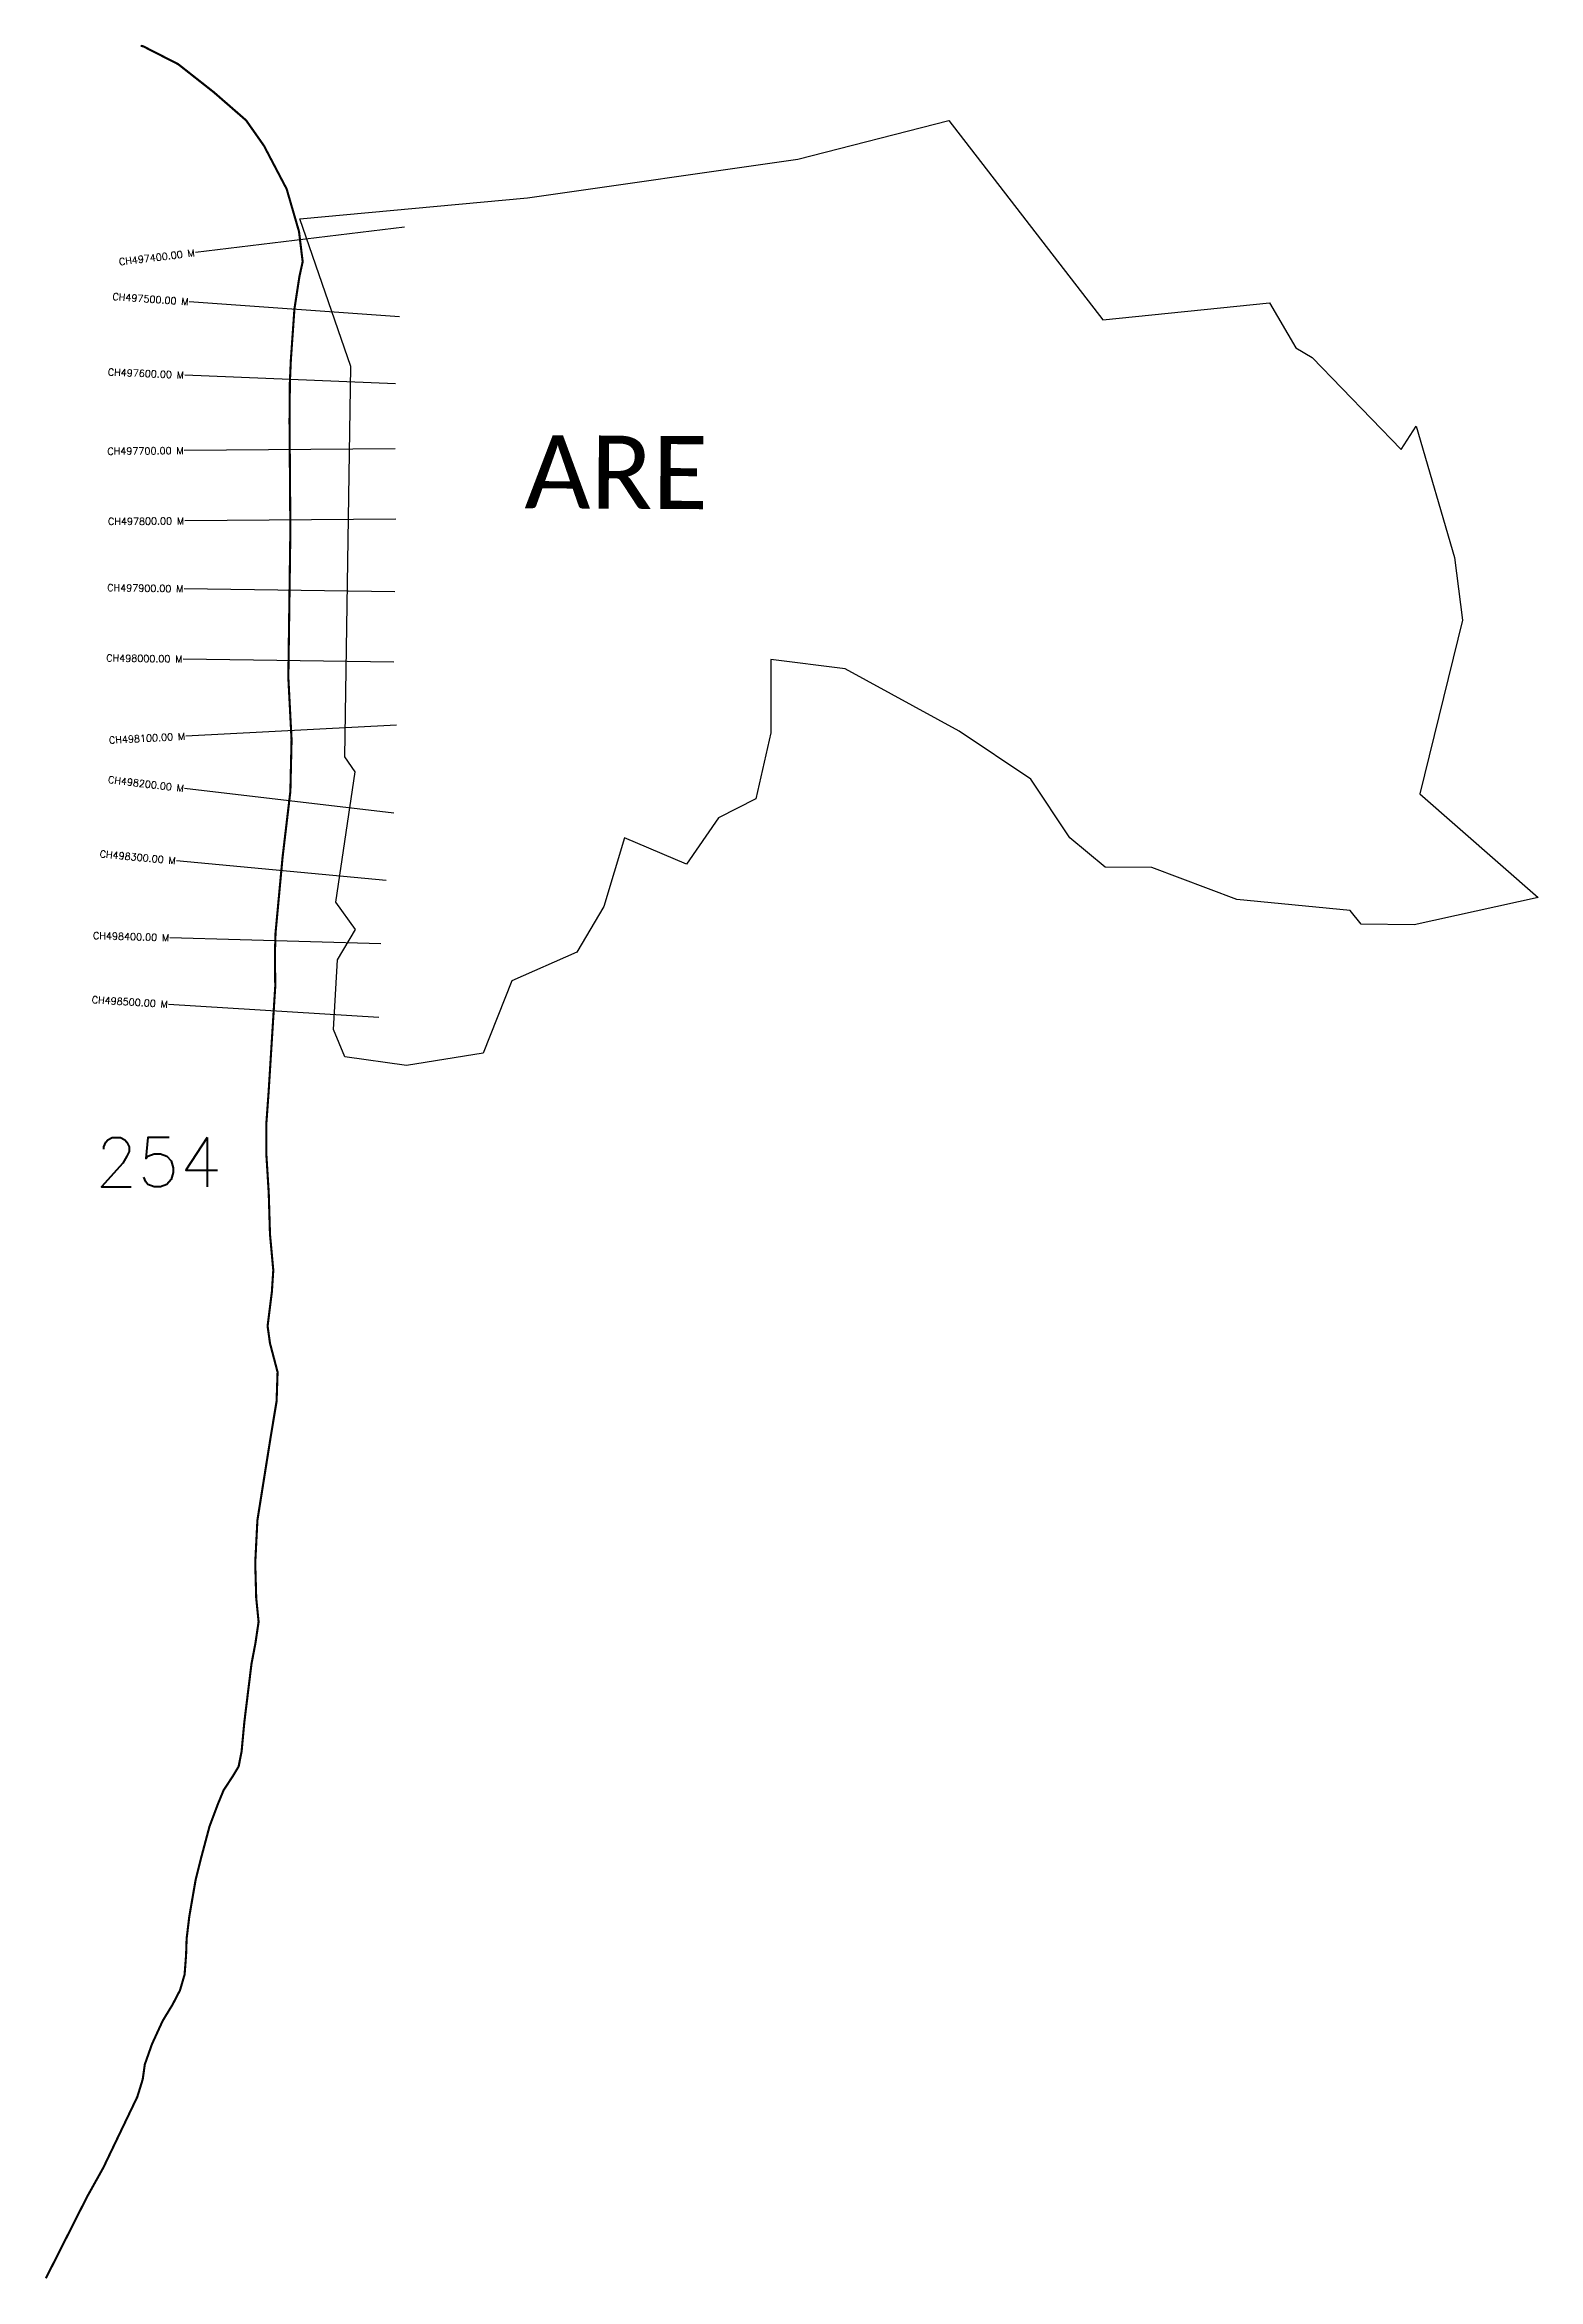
# Model space of a CAD drawing. Header units: metres. Extents: x 317555 to 319680, y 1885910 to 1889090.
import ezdxf
from ezdxf.enums import TextEntityAlignment as Align

# ---------------------------------------------------------------- set-up
doc = ezdxf.new("R2010")
doc.units = ezdxf.units.M
for name, color, linetype in [('CS', 134, 'Continuous'), ('CSMark', 6, 'Continuous'), ('NATURALLY PROTECTED', 3, 'Continuous'), ('village', 3, 'Continuous'), ('VILLAGE NAME', 250, 'Continuous')]:
    doc.layers.add(name, color=color, linetype=linetype)
doc.styles.get("Standard").update_dxf_attribs({"font": 'simplex.shx'})

msp = doc.modelspace()

# ---------------------------------------------------------------- linework, layer by layer
at = {"color": 6, "flags": 128}
for points in [[(319060.4, 1888698.5), (319297.5, 1888722.8)], [(319297.5, 1888722.8), (319335, 1888658.6)]]:
    msp.add_lwpolyline(points, dxfattribs=at)
at = {"layer": 'CS'}
for p, q in [((318067.1, 1888830.1), (317769.3, 1888794)), ((318059.8, 1888702.8), (317760.6, 1888723.9)), ((318053.9, 1888607.3), (317754.1, 1888619.7)), ((318053.6, 1888514.7), (317753.6, 1888512.3)), ((318054.4, 1888414.7), (317754.4, 1888412.3)), ((318053.3, 1888311.4), (317753.3, 1888315.7)), ((318051.9, 1888211.4), (317751.9, 1888215.7)), ((318055.3, 1888121.4), (317755.7, 1888105.9)), ((318051.8, 1887996.2), (317753.9, 1888031.4)), ((318041, 1887900.5), (317742.3, 1887928.4)), ((318033, 1887810.5), (317733.1, 1887819.1)), ((318030.5, 1887705.5), (317731.1, 1887724.2))]:
    msp.add_line(p, q, dxfattribs=at)
at = {"layer": 'NATURALLY PROTECTED', "const_width": 3, "flags": 128}
msp.add_lwpolyline([(317691.5, 1889088.4), (317695.2, 1889087.6), (317744.9, 1889062.2), (317795.7, 1889022.2), (317841.6, 1888982.2), (317867, 1888946), (317899.2, 1888884.6), (317916.8, 1888824), (317922, 1888781.1), (317917.4, 1888760.1), (317910.3, 1888714), (317905.2, 1888641.6), (317903.8, 1888609.5), (317903.3, 1888554.4), (317904.5, 1888398.7), (317901.6, 1888189.4), (317906.2, 1888100.7), (317904.5, 1888027.3), (317893.5, 1887934.5), (317883.4, 1887826), (317882.5, 1887796.1), (317883, 1887750), (317880, 1887702.8), (317873.5, 1887598.8), (317870.3, 1887554.5), (317870.3, 1887511.1), (317873.7, 1887456.3), (317875.5, 1887397.1), (317880.2, 1887345.9), (317878.2, 1887315.5), (317872.1, 1887266.3), (317875.5, 1887242), (317886.3, 1887200.9), (317884.9, 1887159.5), (317876.2, 1887107), (317867.4, 1887051.7), (317857.6, 1886990.2), (317854.5, 1886929.4), (317855.9, 1886879.4), (317859.3, 1886845.5), (317854.7, 1886814.7), (317849.2, 1886785.9), (317839, 1886702.9), (317835.1, 1886661), (317830.9, 1886639.7), (317823.2, 1886626.8), (317809.5, 1886605.9), (317800.9, 1886585), (317789.4, 1886554.2), (317777.4, 1886509.2), (317769.7, 1886478.4), (317760.7, 1886426.3), (317756.9, 1886394.9), (317756.1, 1886371), (317754, 1886343.6), (317747.5, 1886321.3), (317736.8, 1886300.7), (317722.9, 1886277.9), (317707.6, 1886244.6), (317697.4, 1886215.7), (317694.4, 1886194.4), (317686.7, 1886169.5), (317671.4, 1886137.6), (317638.3, 1886068.6), (317615.3, 1886027.4), (317558.4, 1885914.9), (317556.5, 1885911.4)], dxfattribs=at)
at = {"layer": 'village', "color": 6}
for points in [[(319680.1, 1887876.5, 0), (319503.6, 1887837.3, 0), (319427.9, 1887838.4, 0), (319412.5, 1887857.9, 0), (319251.1, 1887873.4, 0), (319130, 1887919, 0), (319063.7, 1887919.7, 0), (319013.7, 1887961.1, 0), (318957.9, 1888044.9, 0), (318855.9, 1888112.8, 0), (318693.9, 1888201.6, 0), (318588, 1888214.8, 0), (318588.3, 1888110.5, 0), (318566.9, 1888016.7, 0), (318513.8, 1887989.7, 0), (318468.3, 1887923.9, 0), (318380, 1887961, 0), (318350.7, 1887863.5, 0), (318312.1, 1887798.4, 0), (318219.4, 1887757.6, 0), (318178.6, 1887654.7, 0), (318069.9, 1887637.3, 0), (317981.9, 1887649.8, 0), (317966.1, 1887688.4, 0), (317971.7, 1887787.8, 0), (317997.3, 1887830.6, 0), (317969.1, 1887869.7, 0), (317996.6, 1888055.3, 0), (317982.1, 1888076.4, 0), (317990.7, 1888632, 0), (317918.1, 1888842, 0), (318241.8, 1888872, 0), (318626.4, 1888927.1, 0), (318841.3, 1888982.2, 0), (319060.4, 1888698.5, 0)], [(319335, 1888658.6, 0), (319358.5, 1888645, 0), (319485.1, 1888513.8, 0), (319506.5, 1888547, 0), (319560.9, 1888360.1, 0), (319572.2, 1888270.8, 0), (319511.3, 1888023.9, 0), (319680.1, 1887876.5, 0)]]:
    msp.add_polyline3d(points, dxfattribs=at)

# ---------------------------------------------------------------- texts
at = {"insert": (317626.9, 1887534.8), "char_height": 70, "attachment_point": 1}
msp.add_mtext_dynamic_manual_height_columns('254', width=95.172, gutter_width=1, heights=[0], dxfattribs=at)
at = {"layer": 'CSMark'}
for s, rotation, p in [('CH497400.00 M', 6.9094, (317768.3, 1888793.9)), ('CH497500.00 M', 355.9617, (317759.6, 1888724)), ('CH497600.00 M', 357.6389, (317753.1, 1888619.7)), ('CH497700.00 M', 0.4561, (317752.6, 1888512.3)), ('CH497800.00 M', 0.4561, (317753.4, 1888412.3)), ('CH497900.00 M', 359.1927, (317752.3, 1888315.7)), ('CH498000.00 M', 359.1927, (317750.9, 1888215.7)), ('CH498100.00 M', 2.9737, (317754.7, 1888105.8)), ('CH498200.00 M', 353.2595, (317752.9, 1888031.5)), ('CH498300.00 M', 354.6698, (317741.3, 1887928.5)), ('CH498400.00 M', 358.3644, (317732.1, 1887819.1)), ('CH498500.00 M', 356.4244, (317730.1, 1887724.3))]:
    msp.add_text(s, height=10, rotation=rotation, dxfattribs=at).set_placement(p, align=Align.MIDDLE_RIGHT)
at = {"layer": 'VILLAGE NAME', "insert": (318238.1, 1888534.4), "char_height": 104.042, "attachment_point": 1, "rotation": 359.6762}
msp.add_mtext_dynamic_manual_height_columns('{\\fCalibri|b0|i0|c0|p34;ARE}', width=756.865, gutter_width=520.2, heights=[0], dxfattribs=at)

doc.saveas('drawing.dxf')
